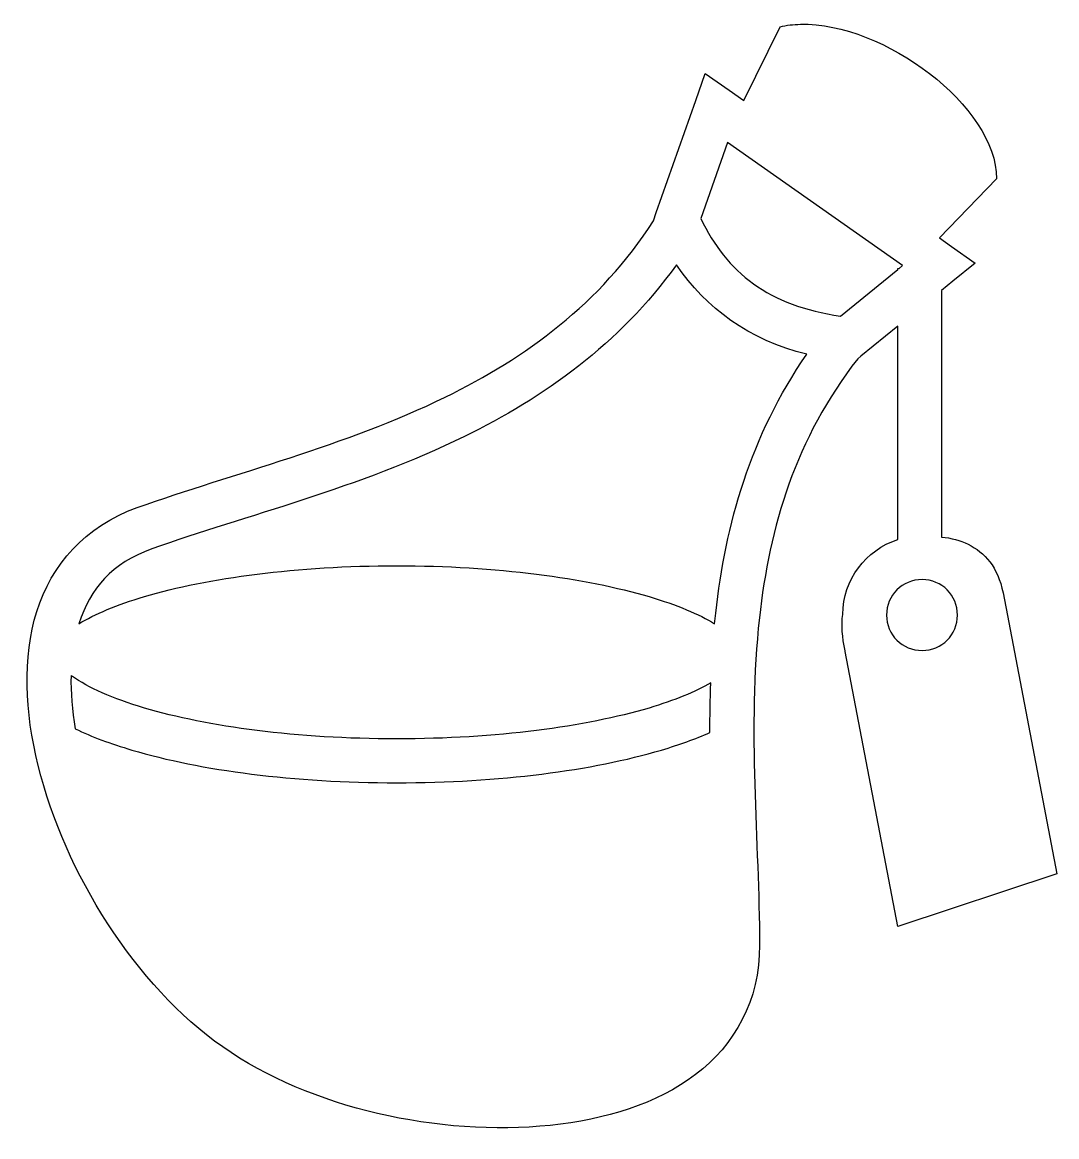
# Model space of a CAD drawing. Header units: centimetres. Extents: x -9.3 to 9.3, y -10.2 to 9.8.
import ezdxf

# ---------------------------------------------------------------- set-up
doc = ezdxf.new("R2010")
doc.units = ezdxf.units.CM
doc.header["$MEASUREMENT"] = 0
doc.layers.add('Layer 1', color=7, linetype='Continuous')

msp = doc.modelspace()

# ---------------------------------------------------------------- linework, layer by layer
at = {"layer": 'Layer 1'}
for points, knots in [([(4.71623, 9.77504), (4.58994, 9.77209), (4.46676, 9.75784), (4.34987, 9.73161), (4.34987, 9.73161), (4.34987, 9.73161), (3.69897, 8.40589), (3.69897, 8.40589), (3.69897, 8.40589), (3.69897, 8.40589), (3.43272, 8.59299), (3.43272, 8.59299), (3.43272, 8.59299), (3.43272, 8.59299), (3.00708, 8.89217), (3.00708, 8.89217), (3.00708, 8.89217), (3.00708, 8.89217), (2.83449, 8.40197), (2.83449, 8.40197), (2.83449, 8.40197), (2.83449, 8.40197), (2.12548, 6.39106), (2.12548, 6.39106), (2.12548, 6.39106), (2.12548, 6.39106), (2.07404, 6.24482), (2.07404, 6.24482), (2.07404, 6.24482), (2.07404, 6.24482), (2.07543, 6.24086), (2.07543, 6.24086), (2.07543, 6.24086), (1.10919, 4.74432), (-0.20767, 3.78858), (-1.66698, 3.0743), (-1.66698, 3.0743), (-3.45899, 2.19721), (-5.45716, 1.70797), (-7.20153, 1.08844), (-7.20153, 1.08844), (-8.13905, 0.75552), (-8.74142, 0.05659), (-9.00295, -0.77876), (-9.00295, -0.77876), (-9.26448, -1.61411), (-9.21893, -2.57562), (-8.9779, -3.54738), (-8.9779, -3.54738), (-8.49592, -5.4909), (-7.23257, -7.50118), (-5.66244, -8.60492), (-5.66244, -8.60492), (-4.0924, -9.70862), (-1.77384, -10.21755), (0.21864, -10.01358), (0.21864, -10.01358), (1.21486, -9.91153), (2.13526, -9.62901), (2.83305, -9.10031), (2.83305, -9.10031), (3.5308, -8.57161), (3.98592, -7.76806), (3.98213, -6.77319), (3.98213, -6.77319), (3.97488, -4.92223), (3.75893, -2.87716), (3.97817, -0.89472), (3.97817, -0.89472), (4.15949, 0.74519), (4.62612, 2.33071), (5.74526, 3.76358), (5.74526, 3.76358), (5.74526, 3.76358), (5.79924, 3.8084), (5.79924, 3.8084), (5.79924, 3.8084), (5.79924, 3.8084), (6.46339, 4.34996), (6.46339, 4.34996), (6.46339, 4.34996), (6.46339, 4.34996), (6.46339, 0.51394), (6.46339, 0.51394), (6.46339, 0.51394), (5.89551, 0.32903), (5.47982, -0.20587), (5.47514, -0.83143), (5.47514, -0.83143), (5.45355, -1.0257), (5.4646, -1.24206), (5.51857, -1.48503), (5.51857, -1.48503), (5.51857, -1.48503), (5.51992, -1.49026), (5.51992, -1.49026), (5.51992, -1.49026), (5.51992, -1.49026), (5.52119, -1.49553), (5.52119, -1.49553), (5.52119, -1.49553), (5.52119, -1.49553), (6.46478, -6.44225), (6.46478, -6.44225), (6.46478, -6.44225), (6.46478, -6.44225), (9.32031, -5.49347), (9.32031, -5.49347), (9.32031, -5.49347), (9.32031, -5.49347), (8.35576, -0.44386), (8.35576, -0.44386), (8.35576, -0.44386), (8.26173, 0.02399), (8.03149, 0.27974), (7.72851, 0.42973), (7.72851, 0.42973), (7.58586, 0.5004), (7.42321, 0.54401), (7.25159, 0.55889), (7.25159, 0.55889), (7.25159, 0.55889), (7.25158, 4.99163), (7.25158, 4.99163), (7.25158, 4.99163), (7.25158, 4.99163), (7.45188, 5.15503), (7.45188, 5.15503), (7.45188, 5.15503), (7.45188, 5.15503), (7.85501, 5.4831), (7.85501, 5.4831), (7.85501, 5.4831), (7.85501, 5.4831), (7.42945, 5.78228), (7.42945, 5.78228), (7.42945, 5.78228), (7.42945, 5.78228), (7.21199, 5.93514), (7.21199, 5.93514), (7.21199, 5.93514), (7.21199, 5.93514), (8.23988, 6.99727), (8.23988, 6.99727), (8.23988, 6.99727), (8.23988, 8.30131), (6.20633, 9.81038), (4.71624, 9.77504), (4.71624, 9.77504), (4.71624, 9.77504), (4.71623, 9.77504), (4.71623, 9.77504)], [0, 0, 0, 0, 0.02564103, 0.02564103, 0.02564103, 0.02564103, 0.05128205, 0.05128205, 0.05128205, 0.05128205, 0.07692308, 0.07692308, 0.07692308, 0.07692308, 0.1025641, 0.1025641, 0.1025641, 0.1025641, 0.12820513, 0.12820513, 0.12820513, 0.12820513, 0.15384615, 0.15384615, 0.15384615, 0.15384615, 0.17948718, 0.17948718, 0.17948718, 0.17948718, 0.20512821, 0.20512821, 0.20512821, 0.20512821, 0.23076923, 0.23076923, 0.23076923, 0.23076923, 0.25641026, 0.25641026, 0.25641026, 0.25641026, 0.28205128, 0.28205128, 0.28205128, 0.28205128, 0.30769231, 0.30769231, 0.30769231, 0.30769231, 0.33333333, 0.33333333, 0.33333333, 0.33333333, 0.35897436, 0.35897436, 0.35897436, 0.35897436, 0.38461538, 0.38461538, 0.38461538, 0.38461538, 0.41025641, 0.41025641, 0.41025641, 0.41025641, 0.43589744, 0.43589744, 0.43589744, 0.43589744, 0.46153846, 0.46153846, 0.46153846, 0.46153846, 0.48717949, 0.48717949, 0.48717949, 0.48717949, 0.51282051, 0.51282051, 0.51282051, 0.51282051, 0.53846154, 0.53846154, 0.53846154, 0.53846154, 0.56410256, 0.56410256, 0.56410256, 0.56410256, 0.58974359, 0.58974359, 0.58974359, 0.58974359, 0.61538462, 0.61538462, 0.61538462, 0.61538462, 0.64102564, 0.64102564, 0.64102564, 0.64102564, 0.66666667, 0.66666667, 0.66666667, 0.66666667, 0.69230769, 0.69230769, 0.69230769, 0.69230769, 0.71794872, 0.71794872, 0.71794872, 0.71794872, 0.74358974, 0.74358974, 0.74358974, 0.74358974, 0.76923077, 0.76923077, 0.76923077, 0.76923077, 0.79487179, 0.79487179, 0.79487179, 0.79487179, 0.82051282, 0.82051282, 0.82051282, 0.82051282, 0.84615385, 0.84615385, 0.84615385, 0.84615385, 0.87179487, 0.87179487, 0.87179487, 0.87179487, 0.8974359, 0.8974359, 0.8974359, 0.8974359, 0.92307692, 0.92307692, 0.92307692, 0.92307692, 0.94871795, 0.94871795, 0.94871795, 0.94871795, 1, 1, 1, 1]), ([(3.40506, 7.64952), (3.40506, 7.64952), (6.55054, 5.43697), (6.55054, 5.43697), (6.55054, 5.43697), (6.55054, 5.43697), (6.48855, 5.38696), (6.48855, 5.38696), (6.48855, 5.38696), (6.48855, 5.38696), (6.46355, 5.38696), (6.46355, 5.38696), (6.46355, 5.38696), (6.46355, 5.38696), (6.46355, 5.36588), (6.46355, 5.36588), (6.46355, 5.36588), (6.46355, 5.36588), (5.4371, 4.53041), (5.4371, 4.53041), (5.4371, 4.53041), (4.14824, 4.71342), (3.39339, 5.31052), (2.92414, 6.287), (2.92414, 6.287), (2.92414, 6.287), (3.40511, 7.64953), (3.40511, 7.64953), (3.40511, 7.64953), (3.40511, 7.64953), (3.40506, 7.64952), (3.40506, 7.64952)], [0, 0, 0, 0, 0.11111111, 0.11111111, 0.11111111, 0.11111111, 0.22222222, 0.22222222, 0.22222222, 0.22222222, 0.33333333, 0.33333333, 0.33333333, 0.33333333, 0.44444444, 0.44444444, 0.44444444, 0.44444444, 0.55555556, 0.55555556, 0.55555556, 0.55555556, 0.66666667, 0.66666667, 0.66666667, 0.66666667, 0.77777778, 0.77777778, 0.77777778, 0.77777778, 1, 1, 1, 1]), ([(2.49052, 5.45417), (3.01458, 4.66824), (3.79494, 4.10239), (4.82823, 3.84386), (4.82823, 3.84386), (3.81831, 2.38063), (3.36956, 0.778), (3.19422, -0.80777), (3.19422, -0.80777), (3.18718, -0.87153), (3.18073, -0.93512), (3.1744, -0.99879), (3.1744, -0.99879), (2.89525, -0.82856), (2.49136, -0.65816), (1.9964, -0.51133), (1.9964, -0.51133), (0.85972, -0.17399), (-0.75506, 0.04347), (-2.53792, 0.04347), (-2.53792, 0.04347), (-4.32087, 0.04347), (-5.93438, -0.17395), (-7.07098, -0.51125), (-7.07098, -0.51125), (-7.5646, -0.6577), (-7.96734, -0.82772), (-8.24645, -0.99745), (-8.24645, -0.99745), (-8.04413, -0.36518), (-7.65433, 0.09217), (-6.93798, 0.34661), (-6.93798, 0.34661), (-5.25126, 0.94556), (-3.21484, 1.43809), (-1.32036, 2.36536), (-1.32036, 2.36536), (0.10576, 3.06337), (1.45682, 4.02104), (2.49057, 5.45416), (2.49057, 5.45416), (2.49057, 5.45416), (2.49052, 5.45417), (2.49052, 5.45417)], [0, 0, 0, 0, 0.08333333, 0.08333333, 0.08333333, 0.08333333, 0.16666667, 0.16666667, 0.16666667, 0.16666667, 0.25, 0.25, 0.25, 0.25, 0.33333333, 0.33333333, 0.33333333, 0.33333333, 0.41666667, 0.41666667, 0.41666667, 0.41666667, 0.5, 0.5, 0.5, 0.5, 0.58333333, 0.58333333, 0.58333333, 0.58333333, 0.66666667, 0.66666667, 0.66666667, 0.66666667, 0.75, 0.75, 0.75, 0.75, 0.83333333, 0.83333333, 0.83333333, 0.83333333, 1, 1, 1, 1]), ([(6.90104, -0.20561), (7.25757, -0.20561), (7.53752, -0.48544), (7.53752, -0.84205), (7.53752, -0.84205), (7.53752, -1.1985), (7.25752, -1.4798), (6.90104, -1.4798), (6.90104, -1.4798), (6.54456, -1.4798), (6.26325, -1.19854), (6.26325, -0.84201), (6.26325, -0.84201), (6.26325, -0.48548), (6.54459, -0.20548), (6.90108, -0.20548), (6.90108, -0.20548), (6.90108, -0.20548), (6.90104, -0.20561), (6.90104, -0.20561)], [0, 0, 0, 0, 0.16666667, 0.16666667, 0.16666667, 0.16666667, 0.33333333, 0.33333333, 0.33333333, 0.33333333, 0.5, 0.5, 0.5, 0.5, 0.66666667, 0.66666667, 0.66666667, 0.66666667, 1, 1, 1, 1]), ([(-8.38881, -1.92918), (-8.38038, -1.93525), (-8.37384, -1.94141), (-8.36507, -1.94765), (-8.36507, -1.94765), (-8.08782, -2.14217), (-7.63936, -2.34428), (-7.07102, -2.51295), (-7.07102, -2.51295), (-5.93438, -2.85029), (-4.32083, -3.06771), (-2.53796, -3.06771), (-2.53796, -3.06771), (-0.75509, -3.06771), (0.85972, -2.85029), (1.99636, -2.51295), (1.99636, -2.51295), (2.45262, -2.37759), (2.82943, -2.22085), (3.10462, -2.06361), (3.10462, -2.06361), (3.09374, -2.36216), (3.08978, -2.65953), (3.09011, -2.95441), (3.09011, -2.95441), (2.83014, -3.06995), (2.53973, -3.17326), (2.22044, -3.26801), (2.22044, -3.26801), (0.97901, -3.63643), (-0.69189, -3.85575), (-2.53796, -3.85575), (-2.53796, -3.85575), (-4.38399, -3.85575), (-6.05485, -3.63648), (-7.29632, -3.26801), (-7.29632, -3.26801), (-7.67659, -3.15517), (-8.01684, -3.03018), (-8.31236, -2.88723), (-8.31236, -2.88723), (-8.36912, -2.55393), (-8.39471, -2.23219), (-8.38881, -1.92917), (-8.38881, -1.92917), (-8.38881, -1.92917), (-8.38881, -1.92918), (-8.38881, -1.92918)], [0, 0, 0, 0, 0.07692308, 0.07692308, 0.07692308, 0.07692308, 0.15384615, 0.15384615, 0.15384615, 0.15384615, 0.23076923, 0.23076923, 0.23076923, 0.23076923, 0.30769231, 0.30769231, 0.30769231, 0.30769231, 0.38461538, 0.38461538, 0.38461538, 0.38461538, 0.46153846, 0.46153846, 0.46153846, 0.46153846, 0.53846154, 0.53846154, 0.53846154, 0.53846154, 0.61538462, 0.61538462, 0.61538462, 0.61538462, 0.69230769, 0.69230769, 0.69230769, 0.69230769, 0.76923077, 0.76923077, 0.76923077, 0.76923077, 0.84615385, 0.84615385, 0.84615385, 0.84615385, 1, 1, 1, 1])]:
    msp.add_open_spline(points, degree=3, knots=knots, dxfattribs=at)

doc.saveas('drawing.dxf')
